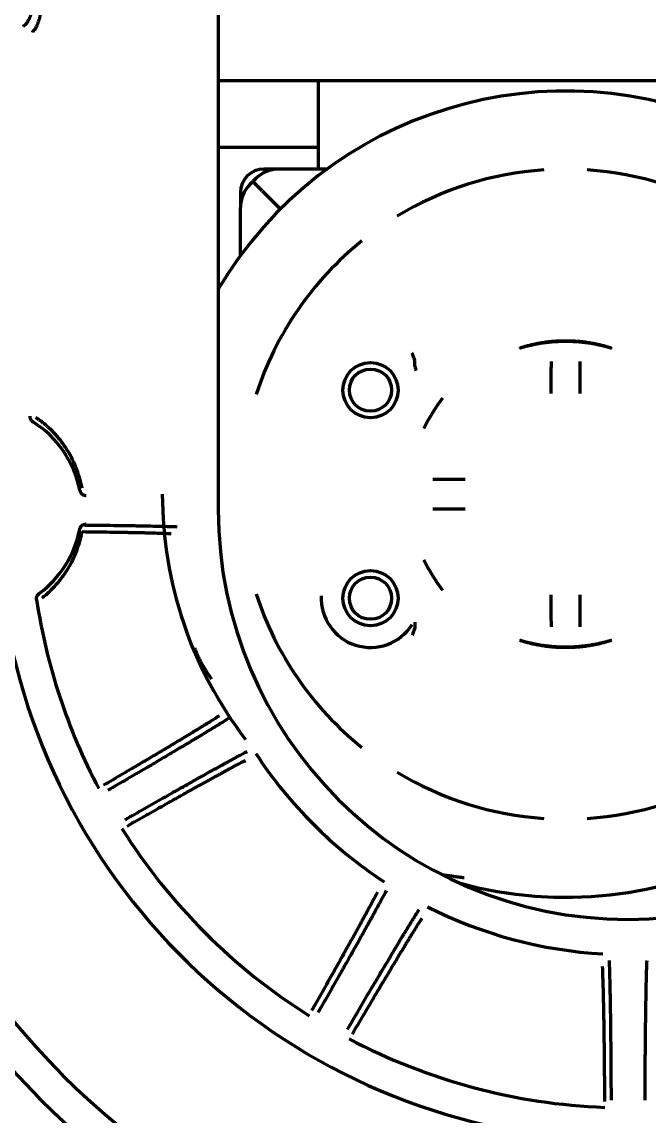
# Model space of a CAD drawing. Header units: inches. Extents: x -3077 to 7201, y 316 to 5463.
# Drawn here: x 3637.1 to 3685.3, y 4556.5 to 4640.6 of the extents above; entities that cross this region are included whole.
import ezdxf

# ---------------------------------------------------------------- set-up
doc = ezdxf.new("R2010")
doc.units = ezdxf.units.IN

msp = doc.modelspace()

# ---------------------------------------------------------------- linework, layer by layer
at = {"linetype": 'Continuous', "lineweight": 70}
for p, q in [((3652.152, 4647.153), (3652.152, 4603.13)), ((3652.152, 4636.13), (3715.151, 4636.13)), ((3659.852, 4629.33), (3659.852, 4636.132)), ((3659.852, 4630.98), (3652.15, 4630.98)), ((3656.805, 4629.33), (3655.652, 4629.33)), ((3660.522, 4629.33), (3656.804, 4629.33)), ((3654.584, 4628.145), (3654.811, 4628.372)), ((3655.037, 4628.598), (3654.811, 4628.372)), ((3655.518, 4627.664), (3654.811, 4628.372)), ((3655.518, 4627.664), (3654.811, 4628.372)), ((3653.852, 4627.53), (3653.852, 4626.377)), ((3655.518, 4627.664), (3656.932, 4626.25)), ((3655.518, 4627.664), (3656.932, 4626.25)), ((3653.852, 4622.66), (3653.852, 4626.378)), ((3667.271, 4614.163), (3667.271, 4614.487)), ((3667.271, 4594.497), (3667.271, 4594.173))]:
    msp.add_line(p, q, dxfattribs=at)
for centre, radius in [((3663.852, 4612.33), 2.125), ((3663.852, 4612.33), 1.625), ((3663.852, 4596.33), 2.125), ((3663.852, 4596.33), 1.625)]:
    msp.add_circle(centre, radius, dxfattribs=at)
for centre, radius, start, end in [((3678.852, 4604.33), 31, 254.7, 149.45625), ((3655.652, 4627.53), 1.8, 90, 180), ((3656.804, 4626.83), 2.5, 90, 135), ((3678.852, 4604.33), 24.991, 93.82427, 121.17573), ((3678.852, 4604.33), 24.991, 58.82427, 86.17573), ((3656.352, 4626.378), 2.5, 135, 180), ((3678.852, 4604.33), 24.991, 128.82427, 162.14701), ((3678.852, 4604.33), 11.996, 142.00464, 155.16062), ((3633.652, 4603.13), 7.991, 10.88963, 57.92406), ((3678.852, 4604.33), 31, 180, 217.4625), ((3683.652, 4603.13), 64, 180, 0), ((3683.652, 4603.13), 61.472, 180, 0), ((3683.652, 4603.13), 31.5, 180, 0), ((3633.652, 4603.13), 7.991, 306.29963, 349.11037), ((3678.852, 4604.33), 11.996, 204.83938, 217.99536), ((3683.652, 4603.13), 45.991, 188.65313, 207.78465), ((3678.852, 4604.33), 24.991, 197.85299, 231.17573), ((3663.852, 4596.33), 3.788, 177.16731, 327.75157), ((3683.652, 4603.13), 48.553, 189.09025, 350.90976), ((3683.652, 4603.13), 34.207, 213.232, 236.768), ((3678.852, 4604.33), 24.991, 238.82427, 266.17573), ((3678.852, 4604.33), 24.991, 273.82427, 301.17573), ((3683.652, 4603.13), 45.991, 212.21535, 237.78465), ((3683.652, 4603.13), 34.207, 243.232, 266.768), ((3683.652, 4603.13), 45.991, 242.21535, 267.78465)]:
    msp.add_arc(centre, radius, start, end, dxfattribs=at)
for points, knots in [([(3637.3, 4640.423), (3637.313, 4640.431), (3637.327, 4640.442), (3637.348, 4640.461), (3637.355, 4640.468), (3637.37, 4640.483), (3637.377, 4640.491), (3637.414, 4640.532), (3637.444, 4640.572), (3637.49, 4640.642), (3637.505, 4640.666), (3637.528, 4640.705), (3637.535, 4640.719), (3637.551, 4640.746), (3637.558, 4640.76), (3637.596, 4640.832), (3637.626, 4640.894), (3637.683, 4641.027), (3637.71, 4641.097), (3637.75, 4641.208), (3637.763, 4641.245), (3637.789, 4641.322), (3637.801, 4641.361), (3637.837, 4641.481), (3637.859, 4641.562), (3637.901, 4641.729), (3637.92, 4641.814), (3637.956, 4641.988), (3637.972, 4642.077), (3637.995, 4642.212), (3638.003, 4642.257), (3638.016, 4642.348), (3638.023, 4642.394), (3638.054, 4642.623), (3638.073, 4642.808), (3638.104, 4643.182), (3638.115, 4643.37), (3638.125, 4643.655), (3638.128, 4643.75), (3638.132, 4643.941), (3638.133, 4644.131), (3638.131, 4644.416), (3638.125, 4644.606), (3638.12, 4644.748), (3638.118, 4644.796), (3638.113, 4644.891), (3638.111, 4644.938), (3638.103, 4645.08), (3638.096, 4645.174), (3638.073, 4645.455), (3638.054, 4645.64), (3638.016, 4645.913), (3638.003, 4646.003), (3637.98, 4646.138), (3637.972, 4646.182), (3637.956, 4646.271), (3637.947, 4646.315), (3637.92, 4646.447), (3637.9, 4646.532), (3637.859, 4646.699), (3637.836, 4646.78), (3637.789, 4646.938), (3637.764, 4647.015), (3637.711, 4647.163), (3637.683, 4647.233), (3637.626, 4647.365), (3637.597, 4647.427), (3637.551, 4647.513), (3637.536, 4647.54), (3637.513, 4647.579), (3637.506, 4647.592), (3637.49, 4647.617), (3637.475, 4647.641), (3637.459, 4647.664), (3637.444, 4647.686), (3637.436, 4647.696), (3637.414, 4647.726), (3637.399, 4647.745), (3637.354, 4647.794), (3637.326, 4647.82), (3637.3, 4647.837)], [0, 0, 0, 0, 0.015625, 0.015625, 0.023437, 0.023437, 0.03125, 0.03125, 0.0625, 0.0625, 0.078125, 0.078125, 0.085937, 0.085937, 0.09375, 0.09375, 0.125, 0.125, 0.15625, 0.15625, 0.171875, 0.171875, 0.1875, 0.1875, 0.21875, 0.21875, 0.25, 0.25, 0.28125, 0.28125, 0.296875, 0.296875, 0.3125, 0.3125, 0.375, 0.375, 0.4375, 0.4375, 0.46875, 0.46875, 0.5, 0.53125, 0.5625, 0.5625, 0.578125, 0.578125, 0.59375, 0.59375, 0.625, 0.625, 0.6875, 0.6875, 0.71875, 0.71875, 0.734375, 0.734375, 0.75, 0.75, 0.78125, 0.78125, 0.8125, 0.8125, 0.84375, 0.84375, 0.875, 0.875, 0.90625, 0.90625, 0.921875, 0.921875, 0.929687, 0.929687, 0.9375, 0.945312, 0.945312, 0.953125, 0.953125, 0.96875, 0.96875, 1, 1, 1, 1]), ([(3638.027, 4640.056), (3638.04, 4640.067), (3638.052, 4640.082), (3638.072, 4640.106), (3638.078, 4640.115), (3638.092, 4640.133), (3638.098, 4640.143), (3638.132, 4640.193), (3638.158, 4640.24), (3638.199, 4640.32), (3638.212, 4640.348), (3638.232, 4640.392), (3638.238, 4640.408), (3638.252, 4640.439), (3638.258, 4640.454), (3638.291, 4640.535), (3638.316, 4640.604), (3638.364, 4640.751), (3638.387, 4640.828), (3638.42, 4640.949), (3638.431, 4640.99), (3638.451, 4641.074), (3638.461, 4641.117), (3638.49, 4641.247), (3638.507, 4641.336), (3638.539, 4641.518), (3638.554, 4641.61), (3638.58, 4641.799), (3638.591, 4641.895), (3638.607, 4642.042), (3638.612, 4642.091), (3638.621, 4642.19), (3638.625, 4642.24), (3638.644, 4642.489), (3638.654, 4642.691), (3638.669, 4643.097), (3638.672, 4643.303), (3638.676, 4643.612), (3638.677, 4643.716), (3638.678, 4643.924), (3638.678, 4644.131), (3638.678, 4644.338), (3638.677, 4644.545), (3638.676, 4644.649), (3638.674, 4644.856), (3638.672, 4644.959), (3638.668, 4645.165), (3638.665, 4645.267), (3638.654, 4645.573), (3638.644, 4645.774), (3638.621, 4646.071), (3638.612, 4646.169), (3638.597, 4646.316), (3638.591, 4646.364), (3638.579, 4646.461), (3638.573, 4646.509), (3638.553, 4646.651), (3638.539, 4646.744), (3638.507, 4646.925), (3638.489, 4647.014), (3638.461, 4647.143), (3638.446, 4647.207), (3638.431, 4647.269), (3638.42, 4647.31), (3638.415, 4647.331), (3638.387, 4647.432), (3638.364, 4647.509), (3638.316, 4647.655), (3638.291, 4647.724), (3638.252, 4647.82), (3638.239, 4647.851), (3638.212, 4647.911), (3638.199, 4647.939), (3638.172, 4647.993), (3638.158, 4648.019), (3638.131, 4648.066), (3638.118, 4648.088), (3638.078, 4648.148), (3638.052, 4648.18), (3638.027, 4648.204)], [0, 0, 0, 0, 0.015625, 0.015625, 0.023437, 0.023437, 0.03125, 0.03125, 0.0625, 0.0625, 0.078125, 0.078125, 0.085937, 0.085937, 0.09375, 0.09375, 0.125, 0.125, 0.15625, 0.15625, 0.171875, 0.171875, 0.1875, 0.1875, 0.21875, 0.21875, 0.25, 0.25, 0.28125, 0.28125, 0.296875, 0.296875, 0.3125, 0.3125, 0.375, 0.375, 0.4375, 0.4375, 0.46875, 0.46875, 0.5, 0.53125, 0.53125, 0.5625, 0.5625, 0.59375, 0.59375, 0.625, 0.625, 0.6875, 0.6875, 0.71875, 0.71875, 0.734375, 0.734375, 0.75, 0.75, 0.78125, 0.78125, 0.8125, 0.8125, 0.828125, 0.835937, 0.835937, 0.84375, 0.84375, 0.875, 0.875, 0.90625, 0.90625, 0.921875, 0.921875, 0.9375, 0.9375, 0.953125, 0.953125, 0.96875, 0.96875, 1, 1, 1, 1]), ([(3637.153, 4640.317), (3637.156, 4640.323), (3637.17, 4640.334), (3637.219, 4640.369), (3637.254, 4640.392), (3637.3, 4640.423)], [0, 0, 0, 0, 0.5, 0.5, 1, 1, 1, 1]), ([(3637.885, 4639.875), (3637.885, 4639.875), (3637.885, 4639.876), (3637.885, 4639.877), (3637.886, 4639.879), (3637.887, 4639.883), (3637.89, 4639.893), (3637.894, 4639.901), (3637.904, 4639.919), (3637.914, 4639.933), (3637.95, 4639.978), (3637.984, 4640.013), (3638.027, 4640.056)], [0, 0, 0, 0, 0.015625, 0.015625, 0.03125, 0.0625, 0.125, 0.25, 0.25, 0.5, 0.5, 1, 1, 1, 1]), ([(3667.253, 4614.618), (3667.225, 4614.711), (3667.195, 4614.803), (3667.148, 4614.942), (3667.131, 4614.988), (3667.107, 4615.056), (3667.098, 4615.079), (3667.081, 4615.125), (3667.073, 4615.148), (3667.064, 4615.171)], [0, 0, 0, 0, 0.5, 0.5, 0.75, 0.75, 0.875, 0.875, 1, 1, 1, 1]), ([(3667.271, 4614.487), (3667.271, 4614.509), (3667.27, 4614.531), (3667.264, 4614.575), (3667.26, 4614.596), (3667.253, 4614.618)], [0, 0, 0, 0, 0.5, 0.5, 1, 1, 1, 1]), ([(3667.271, 4614.163), (3667.283, 4614.104), (3667.293, 4614.049), (3667.312, 4613.945), (3667.321, 4613.897), (3667.329, 4613.853)], [0, 0, 0, 0, 0.5, 0.5, 1, 1, 1, 1]), ([(3677.732, 4614.543), (3677.731, 4614.461), (3677.73, 4614.376), (3677.729, 4614.199), (3677.728, 4614.015), (3677.727, 4613.819), (3677.726, 4613.692), (3677.726, 4613.667), (3677.726, 4613.615), (3677.726, 4613.589), (3677.726, 4613.511), (3677.725, 4613.458), (3677.725, 4613.299), (3677.724, 4613.083), (3677.724, 4612.862), (3677.723, 4612.693), (3677.723, 4612.609), (3677.723, 4612.523), (3677.723, 4612.466), (3677.723, 4612.437), (3677.723, 4612.293), (3677.723, 4612.177), (3677.723, 4612.062)], [0, 0, 0, 0, 0.125, 0.125, 0.25, 0.375, 0.375, 0.40625, 0.40625, 0.4375, 0.4375, 0.5, 0.5, 0.625, 0.75, 0.75, 0.8125, 0.84375, 0.84375, 0.875, 0.875, 1, 1, 1, 1]), ([(3679.982, 4612.062), (3679.982, 4612.177), (3679.981, 4612.292), (3679.981, 4612.52), (3679.981, 4612.746), (3679.98, 4612.968), (3679.98, 4613.106), (3679.98, 4613.133), (3679.98, 4613.188), (3679.98, 4613.215), (3679.98, 4613.297), (3679.979, 4613.351), (3679.979, 4613.51), (3679.978, 4613.717), (3679.977, 4613.913), (3679.976, 4614.056), (3679.976, 4614.126), (3679.975, 4614.195), (3679.975, 4614.241), (3679.975, 4614.264), (3679.974, 4614.376), (3679.973, 4614.461), (3679.973, 4614.543)], [0, 0, 0, 0, 0.125, 0.125, 0.25, 0.375, 0.375, 0.40625, 0.40625, 0.4375, 0.4375, 0.5, 0.5, 0.625, 0.75, 0.75, 0.8125, 0.84375, 0.84375, 0.875, 0.875, 1, 1, 1, 1]), ([(3637.661, 4610.326), (3637.661, 4610.283), (3637.666, 4610.242), (3637.679, 4610.19), (3637.682, 4610.18), (3637.689, 4610.16), (3637.693, 4610.15), (3637.704, 4610.121), (3637.722, 4610.083), (3637.745, 4610.047), (3637.764, 4610.021), (3637.77, 4610.013), (3637.784, 4609.997), (3637.791, 4609.989), (3637.827, 4609.951), (3637.86, 4609.924), (3637.896, 4609.901)], [0, 0, 0, 0, 0.25, 0.25, 0.3125, 0.3125, 0.375, 0.375, 0.5, 0.625, 0.625, 0.6875, 0.6875, 0.75, 0.75, 1, 1, 1, 1]), ([(3641.684, 4604.804), (3641.67, 4604.874), (3641.656, 4604.943), (3641.625, 4605.082), (3641.577, 4605.288), (3641.522, 4605.49), (3641.403, 4605.892), (3641.311, 4606.154), (3641.103, 4606.668), (3640.986, 4606.92), (3640.825, 4607.228), (3640.792, 4607.289), (3640.725, 4607.411), (3640.69, 4607.472), (3640.584, 4607.652), (3640.511, 4607.771), (3640.282, 4608.119), (3640.12, 4608.342), (3639.775, 4608.77), (3639.592, 4608.976), (3639.301, 4609.271), (3639.202, 4609.367), (3639.048, 4609.507), (3638.997, 4609.554), (3638.892, 4609.645), (3638.839, 4609.691), (3638.569, 4609.914), (3638.345, 4610.081), (3638.112, 4610.237)], [0, 0, 0, 0, 0.03125, 0.03125, 0.0625, 0.125, 0.125, 0.25, 0.25, 0.375, 0.375, 0.40625, 0.40625, 0.4375, 0.4375, 0.5, 0.5, 0.625, 0.625, 0.75, 0.75, 0.8125, 0.8125, 0.84375, 0.84375, 0.875, 0.875, 1, 1, 1, 1]), ([(3671.12, 4605.459), (3671.005, 4605.459), (3670.89, 4605.459), (3670.662, 4605.459), (3670.436, 4605.459), (3670.214, 4605.458), (3670.077, 4605.458), (3670.049, 4605.458), (3669.994, 4605.458), (3669.967, 4605.458), (3669.885, 4605.457), (3669.831, 4605.457), (3669.672, 4605.457), (3669.465, 4605.456), (3669.269, 4605.455), (3669.126, 4605.454), (3669.056, 4605.453), (3668.987, 4605.453), (3668.941, 4605.453), (3668.918, 4605.452), (3668.806, 4605.452), (3668.721, 4605.451), (3668.639, 4605.45)], [0, 0, 0, 0, 0.125, 0.125, 0.25, 0.375, 0.375, 0.40625, 0.40625, 0.4375, 0.4375, 0.5, 0.5, 0.625, 0.75, 0.75, 0.8125, 0.84375, 0.84375, 0.875, 0.875, 1, 1, 1, 1]), ([(3641.499, 4604.64), (3641.505, 4604.611), (3641.513, 4604.583), (3641.528, 4604.543), (3641.534, 4604.53), (3641.546, 4604.504), (3641.553, 4604.491), (3641.575, 4604.454), (3641.592, 4604.43), (3641.62, 4604.398), (3641.63, 4604.387), (3641.65, 4604.367), (3641.661, 4604.357), (3641.695, 4604.33), (3641.719, 4604.313), (3641.756, 4604.292), (3641.769, 4604.285), (3641.795, 4604.273), (3641.808, 4604.268), (3641.849, 4604.253), (3641.905, 4604.239), (3641.962, 4604.234), (3641.991, 4604.233)], [0, 0, 0, 0, 0.125, 0.125, 0.1875, 0.1875, 0.25, 0.25, 0.375, 0.375, 0.4375, 0.4375, 0.5, 0.5, 0.625, 0.625, 0.6875, 0.6875, 0.75, 0.75, 0.875, 1, 1, 1, 1]), ([(3668.639, 4603.21), (3668.721, 4603.209), (3668.806, 4603.208), (3668.983, 4603.207), (3669.167, 4603.206), (3669.363, 4603.205), (3669.49, 4603.204), (3669.515, 4603.204), (3669.567, 4603.204), (3669.593, 4603.204), (3669.671, 4603.203), (3669.724, 4603.203), (3669.883, 4603.203), (3670.099, 4603.202), (3670.32, 4603.201), (3670.489, 4603.201), (3670.574, 4603.201), (3670.659, 4603.201), (3670.717, 4603.201), (3670.745, 4603.201), (3670.889, 4603.201), (3671.005, 4603.201), (3671.12, 4603.201)], [0, 0, 0, 0, 0.125, 0.125, 0.25, 0.375, 0.375, 0.40625, 0.40625, 0.4375, 0.4375, 0.5, 0.5, 0.625, 0.75, 0.75, 0.8125, 0.84375, 0.84375, 0.875, 0.875, 1, 1, 1, 1]), ([(3638.618, 4596.359), (3638.719, 4596.438), (3638.818, 4596.518), (3638.963, 4596.643), (3639.011, 4596.685), (3639.105, 4596.77), (3639.152, 4596.813), (3639.382, 4597.031), (3639.557, 4597.212), (3639.889, 4597.589), (3640.045, 4597.785), (3640.267, 4598.089), (3640.339, 4598.192), (3640.444, 4598.35), (3640.478, 4598.403), (3640.545, 4598.51), (3640.578, 4598.564), (3640.741, 4598.835), (3640.86, 4599.056), (3641.079, 4599.508), (3641.178, 4599.738), (3641.358, 4600.21), (3641.437, 4600.45), (3641.525, 4600.758), (3641.541, 4600.82), (3641.574, 4600.944), (3641.589, 4601.006), (3641.634, 4601.194), (3641.661, 4601.32), (3641.685, 4601.447)], [0, 0, 0, 0, 0.0625, 0.0625, 0.09375, 0.09375, 0.125, 0.125, 0.25, 0.25, 0.375, 0.375, 0.4375, 0.4375, 0.46875, 0.46875, 0.5, 0.5, 0.625, 0.625, 0.75, 0.75, 0.875, 0.875, 0.90625, 0.90625, 0.9375, 0.9375, 1, 1, 1, 1]), ([(3641.499, 4601.62), (3641.505, 4601.649), (3641.513, 4601.676), (3641.528, 4601.717), (3641.534, 4601.73), (3641.546, 4601.756), (3641.553, 4601.769), (3641.575, 4601.806), (3641.592, 4601.829), (3641.62, 4601.862), (3641.63, 4601.873), (3641.65, 4601.893), (3641.661, 4601.903), (3641.695, 4601.93), (3641.719, 4601.947), (3641.756, 4601.968), (3641.769, 4601.974), (3641.795, 4601.986), (3641.808, 4601.992), (3641.849, 4602.007), (3641.905, 4602.021), (3641.962, 4602.026), (3641.991, 4602.026)], [0, 0, 0, 0, 0.125, 0.125, 0.1875, 0.1875, 0.25, 0.25, 0.375, 0.375, 0.4375, 0.4375, 0.5, 0.5, 0.625, 0.625, 0.6875, 0.6875, 0.75, 0.75, 0.875, 1, 1, 1, 1]), ([(3641.685, 4601.447), (3642.064, 4601.443), (3642.431, 4601.439), (3643.146, 4601.43), (3643.839, 4601.42), (3644.491, 4601.41), (3644.964, 4601.401), (3645.119, 4601.398), (3645.348, 4601.394), (3645.424, 4601.392), (3645.573, 4601.389), (3645.648, 4601.388), (3645.868, 4601.383), (3646.011, 4601.38), (3646.221, 4601.375), (3646.29, 4601.374), (3646.427, 4601.371), (3646.494, 4601.369), (3646.826, 4601.361), (3647.076, 4601.354), (3647.546, 4601.341), (3647.765, 4601.334), (3648.174, 4601.319), (3648.363, 4601.312), (3648.537, 4601.305)], [0, 0, 0, 0, 0.125, 0.125, 0.25, 0.375, 0.375, 0.4375, 0.4375, 0.46875, 0.46875, 0.5, 0.5, 0.5625, 0.5625, 0.59375, 0.59375, 0.625, 0.625, 0.75, 0.75, 0.875, 0.875, 1, 1, 1, 1]), ([(3641.905, 4601.956), (3642.298, 4601.952), (3642.679, 4601.949), (3643.42, 4601.941), (3644.139, 4601.933), (3644.814, 4601.923), (3645.305, 4601.916), (3645.466, 4601.913), (3645.702, 4601.909), (3645.82, 4601.907), (3645.936, 4601.905), (3646.013, 4601.904), (3646.051, 4601.903), (3646.393, 4601.897), (3646.68, 4601.892), (3647.226, 4601.88), (3647.74, 4601.868), (3648.194, 4601.855), (3648.616, 4601.842), (3648.812, 4601.835), (3648.992, 4601.828)], [0, 0, 0, 0, 0.125, 0.125, 0.25, 0.375, 0.375, 0.4375, 0.4375, 0.46875, 0.484375, 0.484375, 0.5, 0.5, 0.625, 0.625, 0.75, 0.875, 0.875, 1, 1, 1, 1]), ([(3638.184, 4596.21), (3638.177, 4596.256), (3638.177, 4596.301), (3638.185, 4596.369), (3638.189, 4596.391), (3638.201, 4596.435), (3638.208, 4596.457), (3638.225, 4596.498), (3638.236, 4596.519), (3638.259, 4596.558), (3638.284, 4596.596), (3638.314, 4596.629), (3638.347, 4596.661), (3638.365, 4596.676), (3638.383, 4596.69)], [0, 0, 0, 0, 0.25, 0.25, 0.375, 0.375, 0.5, 0.5, 0.625, 0.625, 0.75, 0.875, 0.875, 1, 1, 1, 1]), ([(3677.723, 4596.598), (3677.723, 4596.482), (3677.723, 4596.368), (3677.723, 4596.14), (3677.723, 4595.914), (3677.724, 4595.692), (3677.724, 4595.554), (3677.724, 4595.527), (3677.724, 4595.472), (3677.725, 4595.445), (3677.725, 4595.363), (3677.725, 4595.309), (3677.726, 4595.15), (3677.726, 4594.943), (3677.727, 4594.747), (3677.728, 4594.604), (3677.729, 4594.533), (3677.729, 4594.464), (3677.729, 4594.419), (3677.73, 4594.396), (3677.73, 4594.284), (3677.731, 4594.198), (3677.732, 4594.117)], [0, 0, 0, 0, 0.125, 0.125, 0.25, 0.375, 0.375, 0.40625, 0.40625, 0.4375, 0.4375, 0.5, 0.5, 0.625, 0.75, 0.75, 0.8125, 0.84375, 0.84375, 0.875, 0.875, 1, 1, 1, 1]), ([(3679.973, 4594.117), (3679.973, 4594.198), (3679.974, 4594.284), (3679.975, 4594.461), (3679.976, 4594.644), (3679.977, 4594.841), (3679.978, 4594.968), (3679.978, 4594.993), (3679.978, 4595.045), (3679.978, 4595.071), (3679.979, 4595.149), (3679.979, 4595.202), (3679.98, 4595.361), (3679.98, 4595.577), (3679.981, 4595.798), (3679.981, 4595.966), (3679.981, 4596.051), (3679.981, 4596.137), (3679.981, 4596.194), (3679.981, 4596.223), (3679.981, 4596.367), (3679.982, 4596.482), (3679.982, 4596.598)], [0, 0, 0, 0, 0.125, 0.125, 0.25, 0.375, 0.375, 0.40625, 0.40625, 0.4375, 0.4375, 0.5, 0.5, 0.625, 0.75, 0.75, 0.8125, 0.84375, 0.84375, 0.875, 0.875, 1, 1, 1, 1]), ([(3667.253, 4594.042), (3667.225, 4593.949), (3667.195, 4593.856), (3667.148, 4593.718), (3667.131, 4593.672), (3667.107, 4593.603), (3667.098, 4593.581), (3667.081, 4593.535), (3667.073, 4593.512), (3667.064, 4593.489)], [0, 0, 0, 0, 0.5, 0.5, 0.75, 0.75, 0.875, 0.875, 1, 1, 1, 1]), ([(3667.271, 4594.173), (3667.271, 4594.151), (3667.27, 4594.129), (3667.264, 4594.085), (3667.26, 4594.064), (3667.253, 4594.042)], [0, 0, 0, 0, 0.5, 0.5, 1, 1, 1, 1]), ([(3650.314, 4592.501), (3650.347, 4592.417), (3650.42, 4592.24), (3650.497, 4592.065), (3650.582, 4591.881), (3650.626, 4591.789), (3650.716, 4591.607), (3650.762, 4591.516), (3650.858, 4591.336), (3650.907, 4591.247), (3651.058, 4590.982), (3651.164, 4590.809), (3651.385, 4590.468), (3651.501, 4590.301), (3651.622, 4590.138)], [0, 0, 0, 0, 0.099124, 0.211734, 0.211734, 0.324343, 0.324343, 0.436953, 0.436953, 0.549562, 0.549562, 0.774781, 0.774781, 1, 1, 1, 1]), ([(3652.258, 4587.293), (3652.056, 4587.165), (3651.829, 4587.023), (3651.327, 4586.71), (3651.052, 4586.541), (3650.602, 4586.265), (3650.446, 4586.17), (3650.203, 4586.022), (3650.12, 4585.972), (3649.994, 4585.895), (3649.951, 4585.869), (3649.865, 4585.817), (3649.822, 4585.791), (3649.431, 4585.554), (3649.065, 4585.334), (3648.299, 4584.875), (3647.898, 4584.635), (3647.27, 4584.261), (3647.056, 4584.134), (3646.783, 4583.973), (3646.728, 4583.94), (3646.618, 4583.875), (3646.563, 4583.842), (3646.396, 4583.743), (3646.171, 4583.61), (3645.944, 4583.476), (3645.715, 4583.341), (3645.599, 4583.273), (3645.252, 4583.068), (3645.018, 4582.931), (3644.31, 4582.515), (3643.829, 4582.233), (3643.338, 4581.946)], [0, 0, 0, 0, 0.125, 0.125, 0.25, 0.25, 0.3125, 0.3125, 0.34375, 0.34375, 0.359375, 0.359375, 0.375, 0.375, 0.5, 0.5, 0.625, 0.625, 0.6875, 0.6875, 0.703125, 0.703125, 0.71875, 0.71875, 0.75, 0.78125, 0.78125, 0.8125, 0.8125, 0.875, 0.875, 1, 1, 1, 1]), ([(3652.915, 4587.066), (3652.706, 4586.934), (3652.47, 4586.788), (3651.949, 4586.466), (3651.663, 4586.291), (3651.196, 4586.008), (3651.034, 4585.91), (3650.782, 4585.757), (3650.696, 4585.705), (3650.565, 4585.626), (3650.521, 4585.6), (3650.432, 4585.546), (3650.387, 4585.519), (3649.981, 4585.275), (3649.602, 4585.048), (3648.807, 4584.574), (3648.391, 4584.327), (3647.739, 4583.942), (3647.518, 4583.811), (3647.234, 4583.644), (3647.178, 4583.61), (3647.063, 4583.543), (3647.006, 4583.509), (3646.833, 4583.407), (3646.717, 4583.339), (3646.133, 4582.995), (3645.656, 4582.716), (3644.681, 4582.145), (3644.183, 4581.855), (3643.675, 4581.559)], [0, 0, 0, 0, 0.125, 0.125, 0.25, 0.25, 0.3125, 0.3125, 0.34375, 0.34375, 0.359375, 0.359375, 0.375, 0.375, 0.5, 0.5, 0.625, 0.625, 0.6875, 0.6875, 0.703125, 0.703125, 0.71875, 0.71875, 0.75, 0.75, 0.875, 0.875, 1, 1, 1, 1]), ([(3644.983, 4579.294), (3645.493, 4579.586), (3645.992, 4579.872), (3646.97, 4580.429), (3647.448, 4580.701), (3648.15, 4581.098), (3648.381, 4581.229), (3648.724, 4581.423), (3648.838, 4581.487), (3649.007, 4581.582), (3649.063, 4581.614), (3649.175, 4581.677), (3649.231, 4581.709), (3649.73, 4581.989), (3650.153, 4582.227), (3650.962, 4582.679), (3651.347, 4582.893), (3651.895, 4583.197), (3652.073, 4583.296), (3652.29, 4583.415), (3652.332, 4583.438), (3652.418, 4583.485), (3652.46, 4583.509), (3652.586, 4583.578), (3652.668, 4583.623), (3653.07, 4583.843), (3653.367, 4584.004), (3653.908, 4584.296), (3654.153, 4584.427), (3654.371, 4584.543)], [0, 0, 0, 0, 0.125, 0.125, 0.25, 0.25, 0.3125, 0.3125, 0.34375, 0.34375, 0.359375, 0.359375, 0.375, 0.375, 0.5, 0.5, 0.625, 0.625, 0.6875, 0.6875, 0.703125, 0.703125, 0.71875, 0.71875, 0.75, 0.75, 0.875, 0.875, 1, 1, 1, 1]), ([(3645.15, 4578.809), (3645.643, 4579.09), (3646.126, 4579.365), (3647.071, 4579.901), (3647.534, 4580.163), (3648.212, 4580.546), (3648.436, 4580.671), (3648.767, 4580.858), (3648.877, 4580.92), (3649.041, 4581.011), (3649.095, 4581.042), (3649.204, 4581.103), (3649.258, 4581.133), (3649.74, 4581.403), (3650.15, 4581.632), (3650.932, 4582.066), (3651.305, 4582.273), (3651.836, 4582.565), (3652.008, 4582.659), (3652.217, 4582.774), (3652.259, 4582.796), (3652.341, 4582.841), (3652.382, 4582.864), (3652.504, 4582.93), (3652.664, 4583.017), (3652.817, 4583.1), (3652.968, 4583.182), (3653.042, 4583.222), (3653.258, 4583.339), (3653.396, 4583.413), (3653.791, 4583.624), (3654.028, 4583.749), (3654.24, 4583.86)], [0, 0, 0, 0, 0.125, 0.125, 0.25, 0.25, 0.3125, 0.3125, 0.34375, 0.34375, 0.359375, 0.359375, 0.375, 0.375, 0.5, 0.5, 0.625, 0.625, 0.6875, 0.6875, 0.703125, 0.703125, 0.71875, 0.71875, 0.75, 0.78125, 0.78125, 0.8125, 0.8125, 0.875, 0.875, 1, 1, 1, 1]), ([(3669.405, 4575.074), (3669.542, 4575.054), (3669.68, 4575.033), (3669.954, 4574.993), (3670.092, 4574.973), (3670.367, 4574.935), (3670.504, 4574.916), (3670.78, 4574.879), (3670.918, 4574.861), (3671.056, 4574.843)], [0, 0, 0, 0, 0.25, 0.25, 0.5, 0.5, 0.75, 0.75, 1, 1, 1, 1]), ([(3664.382, 4573.718), (3664.272, 4573.506), (3664.146, 4573.269), (3663.868, 4572.748), (3663.714, 4572.463), (3663.462, 4572), (3663.375, 4571.839), (3663.238, 4571.589), (3663.192, 4571.504), (3663.121, 4571.375), (3663.097, 4571.331), (3663.048, 4571.243), (3663.024, 4571.199), (3662.804, 4570.799), (3662.597, 4570.425), (3662.163, 4569.644), (3661.936, 4569.236), (3661.578, 4568.598), (3661.457, 4568.381), (3661.301, 4568.105), (3661.27, 4568.049), (3661.207, 4567.937), (3661.176, 4567.881), (3661.08, 4567.712), (3660.953, 4567.485), (3660.823, 4567.255), (3660.692, 4567.023), (3660.626, 4566.907), (3660.428, 4566.556), (3660.294, 4566.32), (3659.888, 4565.606), (3659.613, 4565.121), (3659.331, 4564.628)], [0, 0, 0, 0, 0.125, 0.125, 0.25, 0.25, 0.3125, 0.3125, 0.34375, 0.34375, 0.359375, 0.359375, 0.375, 0.375, 0.5, 0.5, 0.625, 0.625, 0.6875, 0.6875, 0.703125, 0.703125, 0.71875, 0.71875, 0.75, 0.78125, 0.78125, 0.8125, 0.8125, 0.875, 0.875, 1, 1, 1, 1]), ([(3665.065, 4573.849), (3664.95, 4573.631), (3664.819, 4573.386), (3664.528, 4572.847), (3664.368, 4572.553), (3664.106, 4572.074), (3664.015, 4571.908), (3663.872, 4571.649), (3663.824, 4571.562), (3663.75, 4571.428), (3663.725, 4571.383), (3663.674, 4571.292), (3663.649, 4571.246), (3663.42, 4570.832), (3663.205, 4570.446), (3662.753, 4569.638), (3662.516, 4569.216), (3662.145, 4568.556), (3662.018, 4568.332), (3661.857, 4568.046), (3661.824, 4567.988), (3661.759, 4567.872), (3661.726, 4567.814), (3661.627, 4567.639), (3661.561, 4567.522), (3661.227, 4566.933), (3660.954, 4566.452), (3660.395, 4565.471), (3660.109, 4564.971), (3659.817, 4564.461)], [0, 0, 0, 0, 0.125, 0.125, 0.25, 0.25, 0.3125, 0.3125, 0.34375, 0.34375, 0.359375, 0.359375, 0.375, 0.375, 0.5, 0.5, 0.625, 0.625, 0.6875, 0.6875, 0.703125, 0.703125, 0.71875, 0.71875, 0.75, 0.75, 0.875, 0.875, 1, 1, 1, 1]), ([(3662.081, 4563.153), (3662.377, 4563.661), (3662.667, 4564.158), (3663.235, 4565.129), (3663.513, 4565.604), (3663.922, 4566.299), (3664.057, 4566.528), (3664.257, 4566.867), (3664.324, 4566.979), (3664.422, 4567.147), (3664.455, 4567.202), (3664.521, 4567.313), (3664.553, 4567.368), (3664.845, 4567.861), (3665.093, 4568.278), (3665.567, 4569.074), (3665.793, 4569.452), (3666.116, 4569.989), (3666.221, 4570.163), (3666.349, 4570.374), (3666.374, 4570.416), (3666.424, 4570.5), (3666.449, 4570.541), (3666.524, 4570.664), (3666.572, 4570.744), (3666.811, 4571.136), (3666.987, 4571.424), (3667.309, 4571.947), (3667.456, 4572.183), (3667.588, 4572.392)], [0, 0, 0, 0, 0.125, 0.125, 0.25, 0.25, 0.3125, 0.3125, 0.34375, 0.34375, 0.359375, 0.359375, 0.375, 0.375, 0.5, 0.5, 0.625, 0.625, 0.6875, 0.6875, 0.703125, 0.703125, 0.71875, 0.71875, 0.75, 0.75, 0.875, 0.875, 1, 1, 1, 1]), ([(3662.469, 4562.816), (3662.755, 4563.307), (3663.036, 4563.786), (3663.586, 4564.723), (3663.856, 4565.181), (3664.252, 4565.851), (3664.383, 4566.072), (3664.577, 4566.399), (3664.641, 4566.508), (3664.737, 4566.669), (3664.769, 4566.723), (3664.833, 4566.83), (3664.864, 4566.883), (3665.147, 4567.358), (3665.387, 4567.761), (3665.848, 4568.529), (3666.067, 4568.893), (3666.381, 4569.411), (3666.483, 4569.579), (3666.607, 4569.783), (3666.631, 4569.824), (3666.68, 4569.904), (3666.704, 4569.944), (3666.777, 4570.062), (3666.871, 4570.217), (3666.963, 4570.366), (3667.03, 4570.476), (3667.052, 4570.512), (3667.096, 4570.583), (3667.205, 4570.76), (3667.308, 4570.926), (3667.544, 4571.306), (3667.687, 4571.534), (3667.816, 4571.735)], [0, 0, 0, 0, 0.125, 0.125, 0.25, 0.25, 0.3125, 0.3125, 0.34375, 0.34375, 0.359375, 0.359375, 0.375, 0.375, 0.5, 0.5, 0.625, 0.625, 0.6875, 0.6875, 0.703125, 0.703125, 0.71875, 0.71875, 0.75, 0.78125, 0.78125, 0.796875, 0.796875, 0.8125, 0.875, 0.875, 1, 1, 1, 1]), ([(3682.195, 4568.478), (3682.205, 4568.231), (3682.214, 4567.954), (3682.232, 4567.342), (3682.24, 4567.007), (3682.253, 4566.461), (3682.257, 4566.272), (3682.262, 4565.977), (3682.264, 4565.877), (3682.267, 4565.724), (3682.268, 4565.672), (3682.27, 4565.568), (3682.271, 4565.516), (3682.279, 4565.043), (3682.286, 4564.601), (3682.299, 4563.675), (3682.305, 4563.191), (3682.313, 4562.434), (3682.316, 4562.177), (3682.319, 4561.848), (3682.319, 4561.782), (3682.321, 4561.649), (3682.321, 4561.583), (3682.323, 4561.382), (3682.324, 4561.247), (3682.33, 4560.57), (3682.333, 4560.017), (3682.34, 4558.888), (3682.343, 4558.311), (3682.345, 4557.723)], [0, 0, 0, 0, 0.125, 0.125, 0.25, 0.25, 0.3125, 0.3125, 0.34375, 0.34375, 0.359375, 0.359375, 0.375, 0.375, 0.5, 0.5, 0.625, 0.625, 0.6875, 0.6875, 0.703125, 0.703125, 0.71875, 0.71875, 0.75, 0.75, 0.875, 0.875, 1, 1, 1, 1]), ([(3684.96, 4557.723), (3684.962, 4558.311), (3684.964, 4558.887), (3684.971, 4560.012), (3684.975, 4560.562), (3684.981, 4561.368), (3684.984, 4561.634), (3684.987, 4562.028), (3684.988, 4562.158), (3684.99, 4562.352), (3684.991, 4562.417), (3684.992, 4562.546), (3684.993, 4562.61), (3684.999, 4563.182), (3685.005, 4563.668), (3685.018, 4564.594), (3685.025, 4565.035), (3685.036, 4565.661), (3685.04, 4565.865), (3685.045, 4566.112), (3685.046, 4566.16), (3685.048, 4566.258), (3685.049, 4566.306), (3685.052, 4566.449), (3685.054, 4566.543), (3685.064, 4567.002), (3685.073, 4567.339), (3685.09, 4567.954), (3685.099, 4568.231), (3685.109, 4568.478)], [0, 0, 0, 0, 0.125, 0.125, 0.25, 0.25, 0.3125, 0.3125, 0.34375, 0.34375, 0.359375, 0.359375, 0.375, 0.375, 0.5, 0.5, 0.625, 0.625, 0.6875, 0.6875, 0.703125, 0.703125, 0.71875, 0.71875, 0.75, 0.75, 0.875, 0.875, 1, 1, 1, 1]), ([(3681.67, 4568.023), (3681.68, 4567.785), (3681.69, 4567.517), (3681.709, 4566.926), (3681.719, 4566.602), (3681.732, 4566.075), (3681.737, 4565.893), (3681.743, 4565.608), (3681.746, 4565.511), (3681.749, 4565.363), (3681.75, 4565.314), (3681.752, 4565.213), (3681.753, 4565.163), (3681.763, 4564.706), (3681.77, 4564.279), (3681.785, 4563.385), (3681.792, 4562.918), (3681.802, 4562.188), (3681.805, 4561.939), (3681.808, 4561.622), (3681.809, 4561.558), (3681.811, 4561.43), (3681.811, 4561.365), (3681.813, 4561.171), (3681.816, 4560.911), (3681.819, 4560.647), (3681.821, 4560.38), (3681.822, 4560.247), (3681.826, 4559.844), (3681.828, 4559.572), (3681.834, 4558.751), (3681.838, 4558.193), (3681.841, 4557.625)], [0, 0, 0, 0, 0.125, 0.125, 0.25, 0.25, 0.3125, 0.3125, 0.34375, 0.34375, 0.359375, 0.359375, 0.375, 0.375, 0.5, 0.5, 0.625, 0.625, 0.6875, 0.6875, 0.703125, 0.703125, 0.71875, 0.71875, 0.75, 0.78125, 0.78125, 0.8125, 0.8125, 0.875, 0.875, 1, 1, 1, 1])]:
    msp.add_open_spline(points, degree=3, knots=knots, dxfattribs=at)
for points in [[(3675.352, 4615.571), (3675.352, 4615.571), (3675.358, 4615.575), (3675.382, 4615.584), (3675.423, 4615.599), (3675.481, 4615.619), (3675.555, 4615.643), (3675.645, 4615.671), (3675.752, 4615.702), (3675.875, 4615.737), (3676.013, 4615.774), (3676.166, 4615.813), (3676.332, 4615.852), (3676.512, 4615.892), (3676.703, 4615.93), (3676.904, 4615.967), (3677.114, 4616.002), (3677.332, 4616.033), (3677.556, 4616.061), (3677.785, 4616.085), (3678.018, 4616.104), (3678.254, 4616.119), (3678.493, 4616.129), (3678.732, 4616.134), (3678.972, 4616.134), (3679.212, 4616.129), (3679.45, 4616.119), (3679.686, 4616.104), (3679.919, 4616.085), (3680.149, 4616.061), (3680.372, 4616.033), (3680.59, 4616.002), (3680.8, 4615.967), (3681.002, 4615.93), (3681.193, 4615.892), (3681.372, 4615.852), (3681.539, 4615.813), (3681.692, 4615.774), (3681.83, 4615.737), (3681.953, 4615.702), (3682.059, 4615.671), (3682.15, 4615.643), (3682.224, 4615.619), (3682.281, 4615.599), (3682.322, 4615.584), (3682.347, 4615.575), (3682.352, 4615.571), (3682.352, 4615.571)], [(3682.352, 4615.571), (3682.352, 4615.57), (3682.347, 4615.57), (3682.322, 4615.576), (3682.281, 4615.586), (3682.224, 4615.601), (3682.15, 4615.621), (3682.06, 4615.645), (3681.953, 4615.673), (3681.831, 4615.704), (3681.694, 4615.737), (3681.541, 4615.772), (3681.375, 4615.808), (3681.196, 4615.845), (3681.005, 4615.881), (3680.804, 4615.915), (3680.594, 4615.947), (3680.376, 4615.977), (3680.152, 4616.003), (3679.922, 4616.026), (3679.689, 4616.044), (3679.452, 4616.058), (3679.213, 4616.068), (3678.972, 4616.073), (3678.732, 4616.073), (3678.492, 4616.068), (3678.253, 4616.058), (3678.016, 4616.044), (3677.782, 4616.026), (3677.553, 4616.003), (3677.328, 4615.977), (3677.11, 4615.947), (3676.9, 4615.915), (3676.699, 4615.881), (3676.509, 4615.845), (3676.329, 4615.808), (3676.163, 4615.772), (3676.011, 4615.737), (3675.873, 4615.704), (3675.751, 4615.673), (3675.645, 4615.645), (3675.554, 4615.621), (3675.481, 4615.601), (3675.423, 4615.586), (3675.382, 4615.576), (3675.358, 4615.57), (3675.352, 4615.57), (3675.352, 4615.571)], [(3675.352, 4593.089), (3675.352, 4593.09), (3675.358, 4593.09), (3675.382, 4593.084), (3675.423, 4593.074), (3675.481, 4593.059), (3675.554, 4593.039), (3675.645, 4593.015), (3675.751, 4592.987), (3675.873, 4592.956), (3676.011, 4592.923), (3676.163, 4592.888), (3676.329, 4592.852), (3676.509, 4592.815), (3676.699, 4592.779), (3676.9, 4592.745), (3677.11, 4592.713), (3677.328, 4592.683), (3677.553, 4592.657), (3677.782, 4592.634), (3678.016, 4592.616), (3678.253, 4592.601), (3678.492, 4592.592), (3678.732, 4592.587), (3678.972, 4592.587), (3679.213, 4592.592), (3679.452, 4592.601), (3679.689, 4592.616), (3679.922, 4592.634), (3680.152, 4592.657), (3680.376, 4592.683), (3680.594, 4592.713), (3680.804, 4592.745), (3681.005, 4592.779), (3681.196, 4592.815), (3681.375, 4592.852), (3681.541, 4592.888), (3681.694, 4592.923), (3681.831, 4592.956), (3681.953, 4592.987), (3682.06, 4593.015), (3682.15, 4593.039), (3682.224, 4593.059), (3682.281, 4593.074), (3682.322, 4593.084), (3682.347, 4593.09), (3682.352, 4593.09), (3682.352, 4593.089)], [(3682.352, 4593.089), (3682.352, 4593.088), (3682.347, 4593.085), (3682.322, 4593.075), (3682.281, 4593.061), (3682.224, 4593.041), (3682.15, 4593.017), (3682.059, 4592.989), (3681.953, 4592.957), (3681.83, 4592.923), (3681.692, 4592.886), (3681.539, 4592.847), (3681.372, 4592.807), (3681.193, 4592.768), (3681.002, 4592.73), (3680.8, 4592.693), (3680.59, 4592.658), (3680.372, 4592.627), (3680.149, 4592.599), (3679.919, 4592.575), (3679.686, 4592.556), (3679.45, 4592.541), (3679.212, 4592.531), (3678.972, 4592.526), (3678.732, 4592.526), (3678.493, 4592.531), (3678.254, 4592.541), (3678.018, 4592.556), (3677.785, 4592.575), (3677.556, 4592.599), (3677.332, 4592.627), (3677.114, 4592.658), (3676.904, 4592.693), (3676.703, 4592.73), (3676.512, 4592.768), (3676.332, 4592.807), (3676.166, 4592.847), (3676.013, 4592.886), (3675.875, 4592.923), (3675.752, 4592.957), (3675.645, 4592.989), (3675.555, 4593.017), (3675.481, 4593.041), (3675.423, 4593.061), (3675.382, 4593.075), (3675.358, 4593.085), (3675.352, 4593.088), (3675.352, 4593.089)]]:
    msp.add_open_spline(points, degree=3, dxfattribs=at)

doc.saveas('drawing.dxf')
